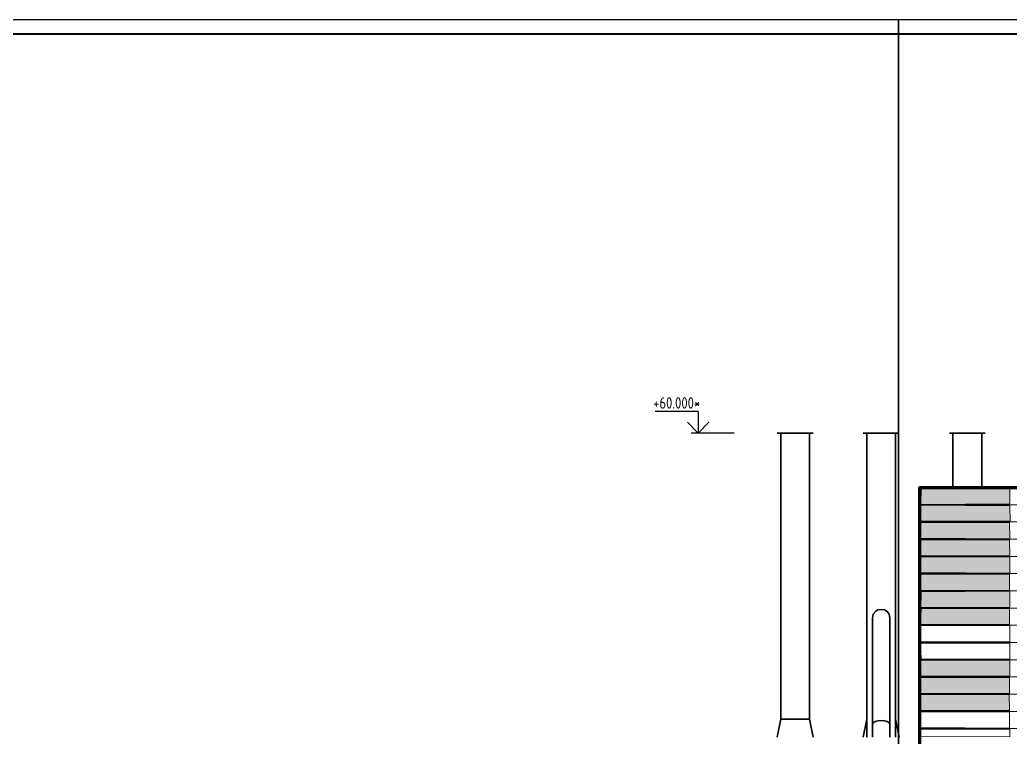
# Model space of a CAD drawing. Extents: x -50000 to 1632000, y -47600 to 308800.
# Drawn here: x 56987 to 125987, y 258800 to 308800 of the extents above; entities that cross this region are included whole.
import ezdxf
from ezdxf.enums import TextEntityAlignment as Align

# ---------------------------------------------------------------- set-up
doc = ezdxf.new("R2010")
doc.units = 0
doc.header["$MEASUREMENT"] = 0
doc.layers.get('Defpoints').update_dxf_attribs({"color": 6})
doc.layers.add('1', color=7, linetype='Continuous')
doc.styles.get("Standard").update_dxf_attribs({"font": 'isocpeur.ttf'})

msp = doc.modelspace()

# ---------------------------------------------------------------- hatches: boundary and pattern name
at = {"layer": '1', "linetype": 'Continuous'}
h = msp.add_hatch(color=251, dxfattribs=at)
h.dxf.hatch_style = 1
h.paths.add_polyline_path([(125962, 276147.4), (119774, 276145.8), (119756.8, 275028.4), (125967.7, 275062.8)])
h = msp.add_hatch(color=251, dxfattribs=at)
h.dxf.hatch_style = 1
h.paths.add_polyline_path([(125961.4, 274926.3), (119755.8, 274966), (119732.6, 273863.9), (125974.7, 273860.6)])
h = msp.add_hatch(color=251, dxfattribs=at)
h.dxf.hatch_style = 1
h.paths.add_polyline_path([(125942.5, 273755.7), (119752.5, 273765), (119731.1, 272671.6), (125964, 272630.8)])
h = msp.add_hatch(color=251, dxfattribs=at)
h.dxf.hatch_style = 1
h.paths.add_polyline_path([(125949.5, 272550.3), (119737.1, 272536.7), (119757.1, 271439.9), (125952.7, 271474.5)])
h = msp.add_hatch(color=251, dxfattribs=at)
h.dxf.hatch_style = 1
h.paths.add_polyline_path([(125966.1, 271361.1), (119749.6, 271373.2), (119762.3, 270270.2), (125972.8, 270237.8)])
h = msp.add_hatch(color=251, dxfattribs=at)
h.dxf.hatch_style = 1
h.paths.add_polyline_path([(125935.5, 270148.8), (119753.5, 270151.9), (119773.1, 269027.8), (125938.4, 269039.1)])
h = msp.add_hatch(color=251, dxfattribs=at)
h.dxf.hatch_style = 1
h.paths.add_polyline_path([(125969.2, 268974.1), (119773.8, 268933.2), (119750.8, 267829.8), (125964, 267854.8)])
h = msp.add_hatch(color=251, dxfattribs=at)
h.dxf.hatch_style = 1
h.paths.add_polyline_path([(125930.2, 267759.1), (119773.6, 267735.4), (119745.6, 266651.6), (125946.6, 266662.5)])
h = msp.add_hatch(color=251, dxfattribs=at)
h.dxf.hatch_style = 1
h.paths.add_polyline_path([(125956.1, 264171), (119734.5, 264164), (119731.3, 263063.5), (125959.7, 263072.3)])
h = msp.add_hatch(color=251, dxfattribs=at)
h.dxf.hatch_style = 1
h.paths.add_polyline_path([(125938.3, 262965.8), (119742.6, 262950.5), (119768.2, 261856.1), (125929.7, 261853.2)])
h = msp.add_hatch(color=251, dxfattribs=at)
h.dxf.hatch_style = 1
h.paths.add_polyline_path([(125927.2, 261765.4), (119741.6, 261751.4), (119728.8, 260656), (125945.4, 260653.2)])

# ---------------------------------------------------------------- linework, layer by layer
for p, q in [((104250, 281500), (101250, 281500)), ((104250, 281500), (104250, 280000)), ((104250, 280000), (103500, 280750)), ((105000, 280750), (104250, 280000)), ((106750, 280000), (103750, 280000))]:
    msp.add_line(p, q, dxfattribs=at)
at = {"layer": '1', "linetype": 'Continuous', "lineweight": 35}
for p, q in [((109750, 280000), (112250, 280000)), ((110000, 279999.9), (110000, 260050)), ((112000, 279999.9), (112000, 260050)), ((115750, 280000), (118250, 280000)), ((116000, 280000), (116000, 258800)), ((118000, 280000), (118000, 258800)), ((121750, 280000), (124250, 280000)), ((122000, 279999.9), (122000, 276200)), ((124000, 279999.9), (124000, 276200)), ((116400, 258800), (116400, 267100.3)), ((117600, 258800), (117600, 267100.3)), ((110000, 260050), (109750.1, 258800.1)), ((110000, 260050), (112000, 260050)), ((112000, 260050), (112249.9, 258800.1)), ((116000, 260050), (115750.1, 258800.1)), ((116445.7, 259802.3), (116575.7, 259889)), ((116575.7, 259889), (116770.4, 259946.9)), ((116770.4, 259946.9), (117000, 259967.2)), ((117000, 259967.2), (117229.6, 259946.9)), ((117229.6, 259946.9), (117424.3, 259889)), ((117424.3, 259889), (117554.3, 259802.3)), ((118000, 260050), (118249.9, 258800.1))]:
    msp.add_line(p, q, dxfattribs=at)
at = {"layer": '1', "color": 8, "linetype": 'Continuous', "lineweight": 13}
for p, q in [((144300, 276200), (119700, 276200)), ((119700, 276200), (119700, 234800)), ((144300, 275000), (119700, 275000)), ((144300, 273800), (119700, 273800)), ((144300, 272600), (119700, 272600)), ((144300, 271400), (119700, 271400)), ((144300, 270200), (119700, 270200)), ((144300, 269000), (119700, 269000)), ((144300, 267800), (119700, 267800)), ((144300, 266600), (119700, 266600)), ((144300, 265400), (119700, 265400)), ((144300, 264200), (119700, 264200)), ((144300, 263000), (119700, 263000)), ((144300, 261800), (119700, 261800)), ((144300, 260600), (119700, 260600)), ((144300, 259400), (119700, 259400))]:
    msp.add_line(p, q, dxfattribs=at)
at = {"layer": '1', "color": 7, "linetype": 'Continuous', "lineweight": 9}
for p, q in [((119756.8, 275028.4), (119774, 276145.8)), ((119774, 276145.8), (125962, 276147.4)), ((125967.7, 275062.8), (125962, 276147.4)), ((119732.6, 273863.9), (119755.8, 274966)), ((119755.8, 274966), (125961.4, 274926.3)), ((119756.8, 275028.4), (125967.7, 275062.8)), ((125974.7, 273860.6), (125961.4, 274926.3)), ((119731.1, 272671.6), (119752.5, 273765)), ((119732.6, 273863.9), (125974.7, 273860.6)), ((119752.5, 273765), (125942.5, 273755.7)), ((125964, 272630.8), (125942.5, 273755.7)), ((119731.1, 272671.6), (125964, 272630.8)), ((119737.1, 272536.7), (125949.5, 272550.3)), ((119757.1, 271439.9), (119737.1, 272536.7)), ((125952.7, 271474.5), (125949.5, 272550.3)), ((119749.6, 271373.2), (125966.1, 271361.1)), ((119762.3, 270270.2), (119749.6, 271373.2)), ((119757.1, 271439.9), (125952.7, 271474.5)), ((125972.8, 270237.8), (125966.1, 271361.1)), ((119753.5, 270151.9), (125935.5, 270148.8)), ((119773.1, 269027.8), (119753.5, 270151.9)), ((119762.3, 270270.2), (125972.8, 270237.8)), ((125938.4, 269039.1), (125935.5, 270148.8)), ((119750.8, 267829.8), (119773.8, 268933.2)), ((119773.1, 269027.8), (125938.4, 269039.1)), ((119773.8, 268933.2), (125969.2, 268974.1)), ((125964, 267854.8), (125969.2, 268974.1)), ((119745.6, 266651.6), (119773.6, 267735.4)), ((119750.8, 267829.8), (125964, 267854.8)), ((119773.6, 267735.4), (125930.2, 267759.1)), ((125946.6, 266662.5), (125930.2, 267759.1)), ((119745.6, 266651.6), (125946.6, 266662.5)), ((119731.3, 263063.5), (119734.5, 264164)), ((119734.5, 264164), (125956.1, 264171)), ((125959.7, 263072.3), (125956.1, 264171)), ((119731.3, 263063.5), (125959.7, 263072.3)), ((119742.6, 262950.5), (125938.3, 262965.8)), ((119768.2, 261856.1), (119742.6, 262950.5)), ((125929.7, 261853.2), (125938.3, 262965.8)), ((119728.8, 260656), (119741.6, 261751.4)), ((119741.6, 261751.4), (125927.2, 261765.4)), ((119768.2, 261856.1), (125929.7, 261853.2)), ((125945.4, 260653.2), (125927.2, 261765.4)), ((119728.8, 260656), (125945.4, 260653.2))]:
    msp.add_line(p, q, dxfattribs=at)
at = {"layer": '1', "color": 8, "linetype": 'Continuous', "lineweight": 9}
for p, q in [((119766.9, 265445.1), (119769.3, 266559.3)), ((119769.3, 266559.3), (125972.4, 266574.9)), ((125962.1, 265454.6), (125972.4, 266574.9)), ((119727.4, 265345.7), (125963.7, 265344)), ((119774.9, 264266.4), (119727.4, 265345.7)), ((119766.9, 265445.1), (125962.1, 265454.6)), ((125970.4, 264244.7), (125963.7, 265344)), ((119700, 264200), (119774.9, 264266.4)), ((119774.9, 264266.4), (125970.4, 264244.7)), ((119727.5, 260571.9), (125927.9, 260558.9)), ((119762.3, 259469.7), (119727.5, 260571.9)), ((125949, 259438.6), (125927.9, 260558.9)), ((119762.3, 259469.7), (125949, 259438.6)), ((119746.1, 259370.9), (125959.4, 259352.4)), ((119758, 258869.1), (119746.1, 259370.9)), ((119758, 258869.1), (125953.1, 258831.2)), ((125953.1, 258831.2), (125959.4, 259352.4))]:
    msp.add_line(p, q, dxfattribs=at)
at = {"layer": '1', "lineweight": 35}
for p, q in [((116400, 259700), (116445.7, 259802.3)), ((117554.3, 259802.3), (117600, 259700))]:
    msp.add_line(p, q, dxfattribs=at)
at = {"layer": '1', "linetype": 'Continuous', "lineweight": 40, "flags": 128}
msp.add_lwpolyline([(-46000, 191000), (453600, 191000), (453600, 307800), (-46000, 307800)], close=True, dxfattribs=at)
at = {"layer": '1', "lineweight": 70}
msp.add_lwpolyline([(119700, 221000), (119700, 276200), (144300, 276200), (144300, 221000)], dxfattribs=at)
at = {"layer": '1', "lineweight": 35}
msp.add_lwpolyline([(116400, 267100.3), (116445.7, 267380.6), (116617.3, 267576.7), (116770.4, 267686.9), (117000, 267707.2), (117229.6, 267686.9), (117424.3, 267564.3), (117554.3, 267380.6), (117600, 267099.2)], dxfattribs=at)
at = {"layer": 'Defpoints'}
for points in [[(-50000, 190000), (118200, 190000), (118200, 308800), (-50000, 308800)], [(118200, 190000), (286400, 190000), (286400, 308800), (118200, 308800)]]:
    msp.add_lwpolyline(points, close=True, dxfattribs=at)

# ---------------------------------------------------------------- texts
at = {"layer": '1', "width": 0.8}
msp.add_text('+60.000*', height=800, dxfattribs=at).set_placement((102750, 282100), align=Align.MIDDLE_CENTER)

doc.saveas('drawing.dxf')
